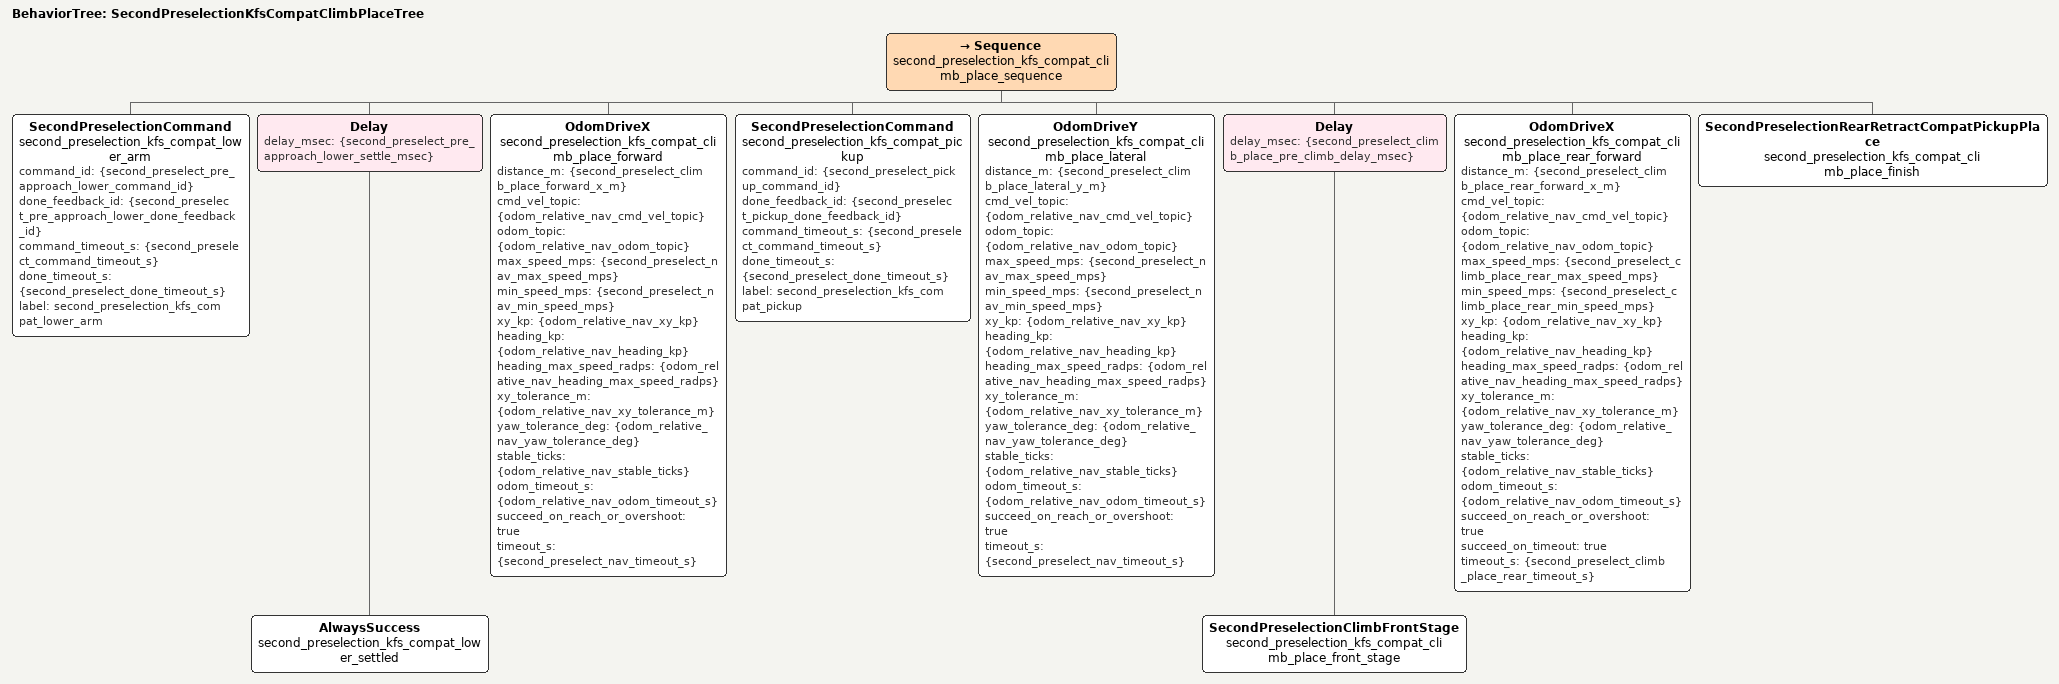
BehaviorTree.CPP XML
<root BTCPP_format="4" main_tree_to_execute="SecondPreselectionKfsCompatClimbPlaceTree">
  <BehaviorTree ID="SecondPreselectionKfsCompatClimbPlaceTree">
    <Sequence name="second_preselection_kfs_compat_climb_place_sequence">
      <SecondPreselectionCommand
          name="second_preselection_kfs_compat_lower_arm"
          command_id="{second_preselect_pre_approach_lower_command_id}"
          done_feedback_id="{second_preselect_pre_approach_lower_done_feedback_id}"
          command_timeout_s="{second_preselect_command_timeout_s}"
          done_timeout_s="{second_preselect_done_timeout_s}"
          label="second_preselection_kfs_compat_lower_arm"/>

      <Delay delay_msec="{second_preselect_pre_approach_lower_settle_msec}">
        <AlwaysSuccess name="second_preselection_kfs_compat_lower_settled"/>
      </Delay>

      <OdomDriveX name="second_preselection_kfs_compat_climb_place_forward"
                  distance_m="{second_preselect_climb_place_forward_x_m}"
                  cmd_vel_topic="{odom_relative_nav_cmd_vel_topic}"
                  odom_topic="{odom_relative_nav_odom_topic}"
                  max_speed_mps="{second_preselect_nav_max_speed_mps}"
                  min_speed_mps="{second_preselect_nav_min_speed_mps}"
                  xy_kp="{odom_relative_nav_xy_kp}"
                  heading_kp="{odom_relative_nav_heading_kp}"
                  heading_max_speed_radps="{odom_relative_nav_heading_max_speed_radps}"
                  xy_tolerance_m="{odom_relative_nav_xy_tolerance_m}"
                  yaw_tolerance_deg="{odom_relative_nav_yaw_tolerance_deg}"
                  stable_ticks="{odom_relative_nav_stable_ticks}"
                  odom_timeout_s="{odom_relative_nav_odom_timeout_s}"
                  succeed_on_reach_or_overshoot="true"
                  timeout_s="{second_preselect_nav_timeout_s}"/>

      <SecondPreselectionCommand
          name="second_preselection_kfs_compat_pickup"
          command_id="{second_preselect_pickup_command_id}"
          done_feedback_id="{second_preselect_pickup_done_feedback_id}"
          command_timeout_s="{second_preselect_command_timeout_s}"
          done_timeout_s="{second_preselect_done_timeout_s}"
          label="second_preselection_kfs_compat_pickup"/>

      <OdomDriveY name="second_preselection_kfs_compat_climb_place_lateral"
                  distance_m="{second_preselect_climb_place_lateral_y_m}"
                  cmd_vel_topic="{odom_relative_nav_cmd_vel_topic}"
                  odom_topic="{odom_relative_nav_odom_topic}"
                  max_speed_mps="{second_preselect_nav_max_speed_mps}"
                  min_speed_mps="{second_preselect_nav_min_speed_mps}"
                  xy_kp="{odom_relative_nav_xy_kp}"
                  heading_kp="{odom_relative_nav_heading_kp}"
                  heading_max_speed_radps="{odom_relative_nav_heading_max_speed_radps}"
                  xy_tolerance_m="{odom_relative_nav_xy_tolerance_m}"
                  yaw_tolerance_deg="{odom_relative_nav_yaw_tolerance_deg}"
                  stable_ticks="{odom_relative_nav_stable_ticks}"
                  odom_timeout_s="{odom_relative_nav_odom_timeout_s}"
                  succeed_on_reach_or_overshoot="true"
                  timeout_s="{second_preselect_nav_timeout_s}"/>

      <Delay delay_msec="{second_preselect_climb_place_pre_climb_delay_msec}">
        <SecondPreselectionClimbFrontStage
            name="second_preselection_kfs_compat_climb_place_front_stage"/>
      </Delay>

      <OdomDriveX name="second_preselection_kfs_compat_climb_place_rear_forward"
                  distance_m="{second_preselect_climb_place_rear_forward_x_m}"
                  cmd_vel_topic="{odom_relative_nav_cmd_vel_topic}"
                  odom_topic="{odom_relative_nav_odom_topic}"
                  max_speed_mps="{second_preselect_climb_place_rear_max_speed_mps}"
                  min_speed_mps="{second_preselect_climb_place_rear_min_speed_mps}"
                  xy_kp="{odom_relative_nav_xy_kp}"
                  heading_kp="{odom_relative_nav_heading_kp}"
                  heading_max_speed_radps="{odom_relative_nav_heading_max_speed_radps}"
                  xy_tolerance_m="{odom_relative_nav_xy_tolerance_m}"
                  yaw_tolerance_deg="{odom_relative_nav_yaw_tolerance_deg}"
                  stable_ticks="{odom_relative_nav_stable_ticks}"
                  odom_timeout_s="{odom_relative_nav_odom_timeout_s}"
                  succeed_on_reach_or_overshoot="true"
                  succeed_on_timeout="true"
                  timeout_s="{second_preselect_climb_place_rear_timeout_s}"/>

      <SecondPreselectionRearRetractCompatPickupPlace
          name="second_preselection_kfs_compat_climb_place_finish"/>
    </Sequence>
  </BehaviorTree>
</root>
